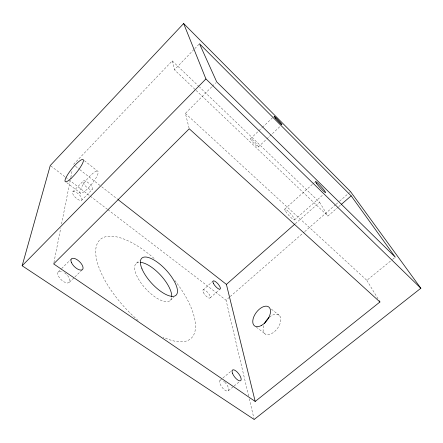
<?xml version="1.0" encoding="UTF-8"?>
<svg xmlns="http://www.w3.org/2000/svg" width="443" height="443" viewBox="0 0 443 443"><rect width="100%" height="100%" fill="white"/><g stroke="black" fill="none" stroke-linecap="round" stroke-linejoin="round"><path stroke-width="0.33" stroke-dasharray="2.21 1.66" d="M53.908 262.555L60.741 228.101M61.544 224.047L70.121 180.81M70.791 177.433L72.264 170.001M199.112 86.667L172.227 60.874L73.339 164.597L74.972 165.876M338.253 207.058L327.931 216.029L174.464 69.811L194.294 49.151M194.765 48.658L199.488 43.741M72.796 191.813L83.278 180.999M81.783 200.164A6.136 2.342 42.6 0 0 76.412 192.45A6.136 2.342 42.6 0 0 73.627 195.396A6.136 2.342 42.6 0 0 81.783 200.164L92.288 189.454A6.174 2.215 42.9 0 0 86.828 181.741A6.174 2.215 42.9 0 0 84.192 184.532A6.174 2.215 42.9 0 0 92.288 189.454M189.078 128.121L185.395 113.419L211.876 86.717M212.358 86.235L215.73 82.835M58.199 271.924L61.117 269.045M61.605 268.563L71.329 258.95M69.545 282.158L74.424 277.407M74.911 276.93L82.226 269.804M250.516 138.759L262.14 127.662M262.527 127.291L272.539 117.738M258.269 147.015A5.704 0.742 46.9 0 0 253.385 140.686A5.704 0.742 46.9 0 0 251.702 140.758A5.704 0.742 46.9 0 0 258.269 147.015L266.304 139.418M266.808 138.947L280.364 126.128M136.499 263.22L139.335 260.545M170.466 300.232L173.85 297.187M284.777 209.068L312.448 184.305M312.963 183.845L314.497 182.466M202.955 290.065L213 281.122M294.573 219.916L323.479 194.372M210.237 297.79L219.817 289.345M295.276 223.721L319.608 202.279L199.61 87.149M248.639 396.009L226.046 300.188L229.695 297.009M230.216 296.555L304.191 232.06M304.712 231.606L335.451 204.804M335.971 204.35L339.094 201.626M339.615 201.172L348.995 192.998M349.516 192.544L350.557 191.636M338.773 206.61L340.839 204.816M219.938 380.41L232.365 370.132M228.378 390.682L233.594 386.418M234.114 385.991L239.857 381.307M185.395 113.419L366.854 280.353L392.138 259.748M392.664 259.316L394.768 257.599M66.716 182.638L80.626 193.237M256.314 327.139L265.623 334.232M50.812 165.937L65.093 176.879M65.642 177.3L68.388 179.404M68.936 179.825L89.813 195.817M90.361 196.238L107.394 209.284M107.942 209.705L226.046 300.188M75.515 166.302L79.33 169.287M79.873 169.713L101.12 186.342M101.663 186.769L117.461 199.129M84.386 160.648L98.025 171.474A14.021 3.339 -51.1 0 1 86.069 190.152A14.021 3.339 -51.1 0 1 82.968 184.82A14.021 3.339 -51.1 0 1 98.025 171.474M271.421 309.153L279.483 315.554M319.608 202.279L327.931 216.029M366.854 280.353L378.521 299.64M172.227 60.874L174.464 69.811M249.271 398.689L254.166 419.466M269.482 317.127A11.706 6.822 -53.3 0 1 280.807 319.442A11.706 6.822 -53.3 0 1 269.704 334.365A11.706 6.822 -53.3 0 1 264.222 324.198M224.767 382.148A6.673 2.736 52.9 0 1 228.35 390.709A6.673 2.736 52.9 0 1 221.312 386.302A6.673 2.736 52.9 0 1 221.406 380.039M223.582 381.135A6.673 2.736 52.9 0 1 224.374 381.783M64.65 272.882A7.647 3.771 43.4 0 1 69.008 282.645A7.647 3.771 43.4 0 1 58.67 276.554A7.647 3.771 43.4 0 1 63.067 271.947M174.863 280.491A67.131 27.848 47.3 0 1 195.064 330.938A67.131 27.848 47.3 0 1 163.041 337.101M138.1 320.427A67.131 27.848 47.3 0 1 96.43 245.832A67.131 27.848 47.3 0 1 155.355 259.543M171.64 297.707A25.14 10.067 47.3 0 1 145.664 288.692A25.14 10.067 47.3 0 1 139.168 262.322M285.613 211.305A7.309 1.213 48 0 0 294.191 219.966A7.309 1.213 48 0 0 289.19 212.236A7.309 1.213 48 0 0 285.613 211.305M203.315 292.413A5.338 1.861 48.9 0 0 209.86 298.1A5.338 1.861 48.9 0 0 206.588 291.311A5.338 1.861 48.9 0 0 203.315 292.413"/><path stroke-width="0.66" d="M22.15 265.761L50.264 165.516L183.64 23.534L350.557 191.636L420.85 288.249L254.166 419.466L22.15 265.761L205.923 78.948L183.64 23.534M379.23 300.814L379.939 301.982L255.201 401.441L226.406 284.4L294.756 224.175M341.354 204.367L351.161 195.839L199.488 43.741L216.693 81.866L395.294 257.173L351.161 195.839M255.201 401.441L53.636 263.906L189.25 128.786L379.939 301.982M118.004 199.555L226.406 284.4M205.923 78.948L420.85 288.249M264.46 323.678A11.706 6.822 -53.3 0 1 269.051 317.504M140.265 262.317A25.14 10.067 47.3 0 1 160.693 275.297A25.14 10.067 47.3 0 1 171.757 296.627M275.385 118.198A5.787 0.454 47 0 0 281.87 124.704A5.787 0.454 47 0 0 276.714 118.486A5.787 0.454 47 0 0 275.385 118.198M261.752 325.251A11.834 6.673 -53.1 0 0 269.272 307.448A11.834 6.673 -53.1 0 0 253.889 316.584A11.834 6.673 -53.1 0 0 261.752 325.251M316.645 183.59A7.437 0.742 47.7 0 0 325.245 192.517A7.437 0.742 47.7 0 0 319.685 185.069A7.437 0.742 47.7 0 0 316.645 183.59M70.958 178.535A14.209 2.99 -51 0 0 83.339 159.818A14.209 2.99 -51 0 0 68.355 173.556A14.209 2.99 -51 0 0 70.958 178.535M213.426 283.437A5.371 1.755 48.8 0 0 219.961 289.19A5.371 1.755 48.8 0 0 216.572 282.451A5.371 1.755 48.8 0 0 213.426 283.437M232.442 373.189A6.723 2.592 52.5 0 0 240.333 380.83A6.723 2.592 52.5 0 0 237.066 371.932A6.723 2.592 52.5 0 0 232.442 373.189M71.461 262.605A7.714 3.583 43.8 0 0 81.977 269.914A7.714 3.583 43.8 0 0 77.553 260.013A7.714 3.583 43.8 0 0 71.461 262.605M141.97 268.857A25.229 9.785 47.3 0 0 173.944 296.262A25.229 9.785 47.3 0 0 160.842 264.975A25.229 9.785 47.3 0 0 141.97 268.857"/></g></svg>
